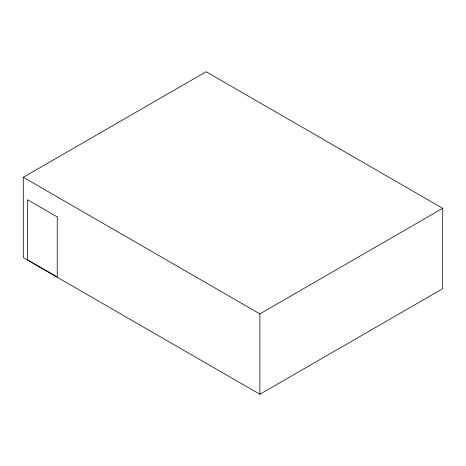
<?xml version="1.0" encoding="UTF-8"?>
<svg xmlns="http://www.w3.org/2000/svg" width="466" height="466" viewBox="0 0 466 466"><rect width="100%" height="100%" fill="white"/><g stroke="black" fill="none" stroke-linecap="round" stroke-linejoin="round"><path stroke-width="0.7" d="M23.3 177.29L206.123 71.741L442.7 208.325L442.7 288.71L259.877 394.259L23.3 257.675L23.3 177.29L259.877 313.88L442.7 208.325M259.877 313.88L259.877 394.259M57.236 216.911L27.511 199.745L27.511 259.818L57.236 276.979L57.236 216.911"/></g></svg>
